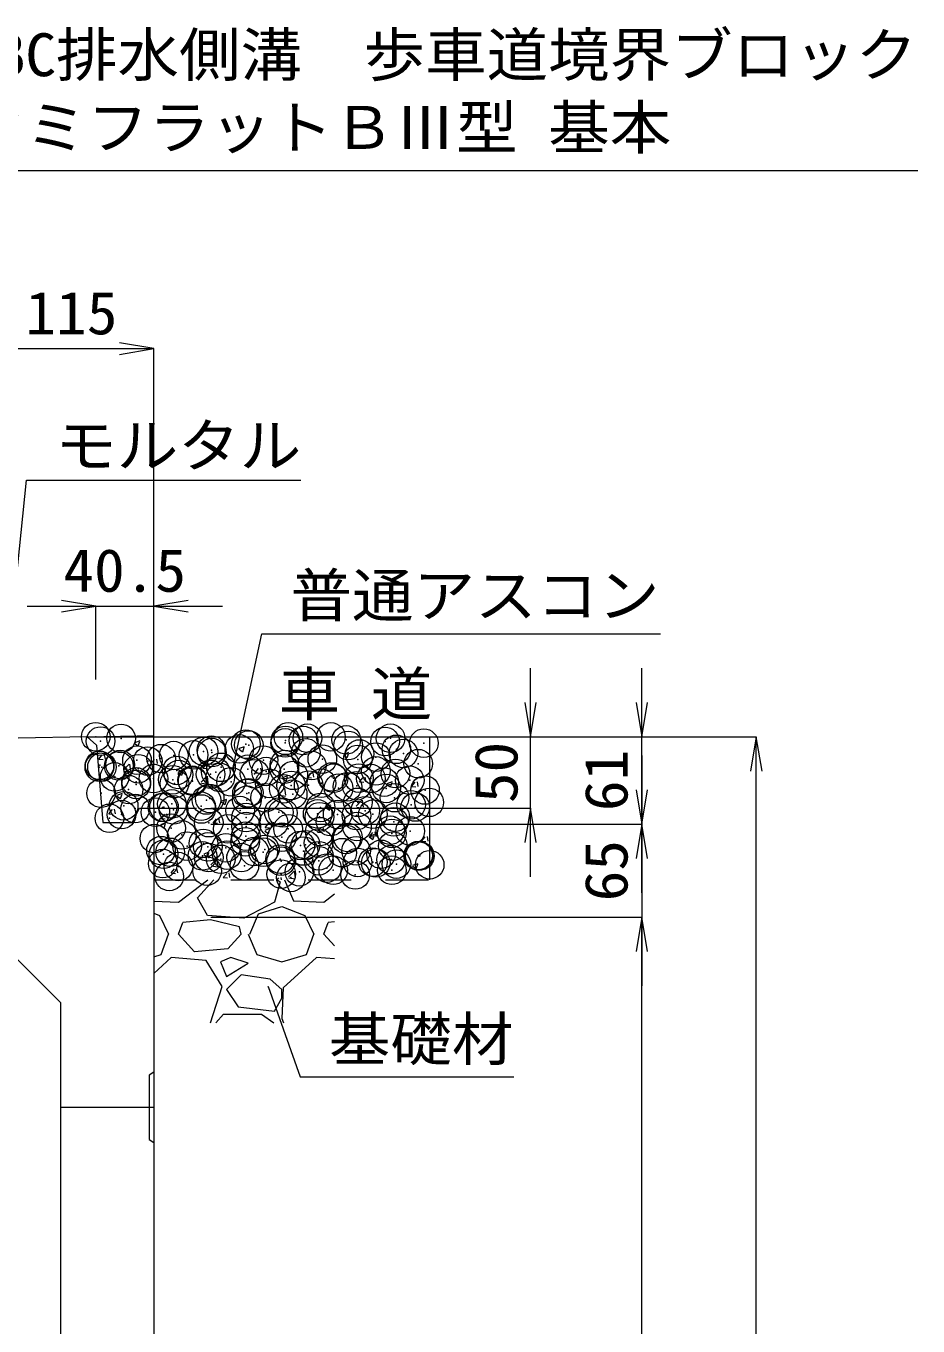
# Model space of a CAD drawing. Units: millimetres at full size. Extents: x 164402 to 209100, y 872507 to 885397.
# Drawn here: x 176402 to 177025, y 876096 to 877005 of the extents above; entities that cross this region are included whole.
import ezdxf
from ezdxf.enums import TextEntityAlignment as Align

# ---------------------------------------------------------------- set-up
doc = ezdxf.new("R2010")
doc.units = ezdxf.units.MM
doc.header["$LTSCALE"] = 40
doc.header["$PDMODE"] = 32
doc.header["$PDSIZE"] = 20
doc.linetypes.add('USER1', pattern=[1.35, 0.75, -0.6])
for name, color, linetype, lineweight in [('0_2', 7, 'Continuous', 13), ('ハッチング', 7, 'Continuous', 5), ('作業エリア', 11, 'Continuous', 13), ('寸法線', 7, 'Continuous', 13), ('本体', 2, 'Continuous', 13), ('補助線', 8, 'Continuous', 13)]:
    doc.layers.add(name, color=color, linetype=linetype, lineweight=lineweight)
doc.styles.add('ＭＳ 明朝', font='')
doc.styles.get('ＭＳ 明朝').set_extended_font_data('MS Mincho')

# ---------------------------------------------------------------- blocks, each defined once
blk = doc.blocks.new('open_arrow')
at = {"color": 0, "linetype": 'Continuous', "lineweight": -2}
blk.add_lwpolyline([(7.5, 1.25), (0, 0), (7.5, -1.25)], dxfattribs=at)

msp = doc.modelspace()

# ---------------------------------------------------------------- linework, layer by layer
at = {"layer": '0_2'}
for p, q in [((176444.74, 876508.36), (176450.75, 876508.48)), ((176450.74, 876508.48), (176720.74, 876508.48))]:
    msp.add_line(p, q, dxfattribs=at)
at = {"layer": '0_2', "linetype": 'USER1', "lineweight": 5}
for p, q in [((176491.24, 876458.48), (176684.24, 876458.48)), ((176491.24, 876408.48), (176684.24, 876408.48))]:
    msp.add_line(p, q, dxfattribs=at)
at = {"layer": 'ハッチング'}
for p, q in [((176682.01, 876508.48), (176684.24, 876508.13)), ((176477.89, 876503.79), (176480.42, 876502.09)), ((176478.18, 876504.44), (176481.74, 876505.8)), ((176480.49, 876502.06), (176481.52, 876505.13)), ((176550.9, 876499.72), (176553.42, 876498.02)), ((176551.19, 876500.37), (176554.74, 876501.73)), ((176553.5, 876497.99), (176554.53, 876501.06)), ((176452.84, 876492.82), (176455.29, 876495.73)), ((176452.84, 876492.8), (176455.88, 876492.54)), ((176457.49, 876492.83), (176456.9, 876496.02)), ((176489.28, 876489.63), (176491.73, 876492.55)), ((176489.28, 876489.61), (176492.32, 876489.35)), ((176493.93, 876489.64), (176493.34, 876492.83)), ((176530.37, 876486.46), (176529.78, 876489.64)), ((176623.9, 876495.66), (176626.43, 876493.95)), ((176624.19, 876496.3), (176627.75, 876497.66)), ((176626.5, 876493.93), (176627.53, 876497)), ((176470.2, 876485.11), (176474.15, 876489.23)), ((176470.52, 876484.43), (176475.04, 876483.73)), ((176475.15, 876484.45), (176474.59, 876489.28)), ((176508.21, 876483.34), (176510.74, 876481.64)), ((176508.5, 876483.98), (176512.06, 876485.35)), ((176510.81, 876481.61), (176511.84, 876484.68)), ((176524.41, 876476.7), (176528.37, 876480.82)), ((176525.72, 876486.44), (176528.17, 876489.36)), ((176525.72, 876486.43), (176528.75, 876486.16)), ((176529.36, 876476.05), (176528.8, 876480.87)), ((176562.15, 876483.24), (176565.19, 876482.97)), ((176562.16, 876483.25), (176564.6, 876486.17)), ((176566.8, 876483.27), (176566.21, 876486.45)), ((176581.51, 876479.91), (176585.07, 876481.28)), ((176583.82, 876477.54), (176584.85, 876480.61)), ((176598.59, 876480.06), (176601.04, 876482.98)), ((176603.24, 876480.08), (176602.65, 876483.27)), ((176524.73, 876476.02), (176529.25, 876475.32)), ((176578.63, 876468.29), (176582.59, 876472.41)), ((176581.22, 876479.27), (176583.75, 876477.57)), ((176583.58, 876467.64), (176583.02, 876472.46)), ((176598.59, 876480.05), (176601.63, 876479.78)), ((176635.03, 876476.88), (176637.48, 876479.79)), ((176635.03, 876476.86), (176638.06, 876476.6)), ((176639.68, 876476.89), (176639.09, 876480.08)), ((176654.23, 876475.2), (176656.75, 876473.5)), ((176654.52, 876475.85), (176658.07, 876477.21)), ((176656.83, 876473.47), (176657.86, 876476.54)), ((176671.46, 876473.67), (176674.5, 876473.41)), ((176671.47, 876473.69), (176673.92, 876476.61)), ((176676.11, 876473.71), (176675.53, 876476.89)), ((176465.53, 876466.96), (176468.06, 876465.25)), ((176465.82, 876467.6), (176469.38, 876468.96)), ((176468.13, 876465.23), (176469.16, 876468.29)), ((176538.54, 876462.89), (176541.06, 876461.18)), ((176538.83, 876463.53), (176542.38, 876464.9)), ((176541.14, 876461.16), (176542.17, 876464.23)), ((176578.95, 876467.61), (176583.47, 876466.91)), ((176632.85, 876459.88), (176636.8, 876464)), ((176637.8, 876459.23), (176637.23, 876464.05)), ((176459.89, 876454.6), (176462.34, 876457.52)), ((176459.89, 876454.59), (176462.93, 876454.32)), ((176464.54, 876454.62), (176463.95, 876457.81)), ((176496.33, 876451.42), (176498.78, 876454.33)), ((176500.98, 876451.43), (176500.39, 876454.62)), ((176611.54, 876458.82), (176612.05, 876458.48)), ((176611.83, 876459.46), (176615.39, 876460.83)), ((176612.05, 876458.48), (176614.07, 876457.11)), ((176614.14, 876457.09), (176614.61, 876458.48)), ((176614.61, 876458.48), (176615.17, 876460.16)), ((176633.16, 876459.2), (176637.68, 876458.5)), ((176495.85, 876446.5), (176498.38, 876444.8)), ((176496.14, 876447.15), (176499.7, 876448.51)), ((176496.33, 876451.4), (176499.37, 876451.14)), ((176498.45, 876444.77), (176499.48, 876447.84)), ((176532.77, 876448.23), (176535.22, 876451.15)), ((176532.77, 876448.21), (176535.8, 876447.95)), ((176537.41, 876448.25), (176536.83, 876451.43)), ((176569.15, 876443.08), (176572.71, 876444.44)), ((176569.2, 876445.04), (176571.65, 876447.96)), ((176569.2, 876445.03), (176572.24, 876444.76)), ((176573.85, 876445.06), (176573.26, 876448.24)), ((176605.64, 876441.85), (176608.09, 876444.77)), ((176610.29, 876441.87), (176609.7, 876445.05)), ((176568.86, 876442.43), (176571.39, 876440.73)), ((176571.46, 876440.7), (176572.49, 876443.77)), ((176605.64, 876441.84), (176608.68, 876441.57)), ((176641.86, 876438.36), (176644.39, 876436.66)), ((176642.08, 876438.66), (176644.53, 876441.58)), ((176642.08, 876438.65), (176645.11, 876438.38)), ((176642.16, 876439.01), (176645.71, 876440.37)), ((176644.47, 876436.64), (176645.5, 876439.7)), ((176646.72, 876438.68), (176646.14, 876441.87)), ((176678.51, 876435.48), (176680.96, 876438.4)), ((176678.51, 876435.46), (176681.55, 876435.2)), ((176683.16, 876435.49), (176682.57, 876438.68)), ((176526.18, 876426.05), (176528.7, 876424.34)), ((176526.47, 876426.69), (176530.02, 876428.06)), ((176528.78, 876424.32), (176529.81, 876427.39)), ((176531.15, 876418.8), (176535.11, 876422.93)), ((176531.47, 876418.13), (176535.99, 876417.42)), ((176536.1, 876418.15), (176535.54, 876422.98)), ((176599.18, 876421.98), (176601.71, 876420.28)), ((176599.47, 876422.62), (176603.03, 876423.99)), ((176601.78, 876420.25), (176602.81, 876423.32)), ((176672.19, 876417.91), (176674.71, 876416.21)), ((176672.48, 876418.56), (176676.04, 876419.92)), ((176674.79, 876416.18), (176675.82, 876419.25)), ((176503.38, 876413.2), (176505.83, 876416.12)), ((176503.38, 876413.19), (176506.41, 876412.92)), ((176508.03, 876413.22), (176507.44, 876416.41)), ((176508.59, 876392.71), (176528.99, 876408.48)), ((176521.8, 876395.76), (176533.24, 876408.48)), ((176539.81, 876410), (176542.85, 876409.74)), ((176539.82, 876410.02), (176542.26, 876412.94)), ((176544.46, 876410.03), (176543.88, 876413.22)), ((176577.48, 876408.48), (176579.71, 876406.93)), ((176577.63, 876408.48), (176578.7, 876409.75)), ((176580.6, 876408.48), (176580.31, 876410.03)), ((176582.64, 876408.48), (176588.85, 876393.72)), ((176585.36, 876410.39), (176589.32, 876414.52)), ((176585.68, 876409.72), (176590.2, 876409.02)), ((176590.31, 876409.74), (176589.75, 876414.57)), ((176579.71, 876406.93), (176575.64, 876392.71)), ((176491.24, 876393.53), (176508.59, 876392.71)), ((176528.91, 876383.56), (176521.8, 876395.76)), ((176575.64, 876392.71), (176554.31, 876381.53)), ((176564.47, 876384.58), (176580.72, 876389.66)), ((176580.72, 876389.66), (176596.98, 876383.56)), ((176588.85, 876393.72), (176610.19, 876392.71)), ((176610.19, 876392.71), (176617.69, 876398.51)), ((176491.24, 876385.12), (176495.38, 876383.56)), ((176495.38, 876383.56), (176501.48, 876370.36)), ((176530.94, 876380.52), (176511.64, 876378.48)), ((176554.31, 876381.53), (176528.91, 876383.56)), ((176551.26, 876375.44), (176530.94, 876380.52)), ((176558.37, 876370.36), (176564.47, 876384.58)), ((176596.98, 876383.56), (176603.08, 876370.36)), ((176508.59, 876370.36), (176511.64, 876378.48)), ((176552.28, 876370.36), (176551.26, 876375.44)), ((176610.19, 876370.36), (176613.24, 876378.48)), ((176617.69, 876378.95), (176613.24, 876378.48)), ((176496.4, 876356.13), (176501.48, 876370.36)), ((176519.76, 876358.16), (176508.59, 876370.36)), ((176552.28, 876370.36), (176543.13, 876360.2)), ((176557.36, 876370.36), (176563.45, 876356.13)), ((176598, 876356.13), (176603.08, 876370.36)), ((176617.69, 876362.17), (176610.19, 876370.36)), ((176491.24, 876354.62), (176496.4, 876356.13)), ((176503.51, 876354.1), (176491.24, 876342.9)), ((176527.89, 876352.07), (176503.51, 876354.1)), ((176543.13, 876360.2), (176519.76, 876358.16)), ((176545.16, 876354.1), (176538.05, 876351.05)), ((176557.36, 876350.04), (176545.16, 876354.1)), ((176563.45, 876356.13), (176580.72, 876351.05)), ((176580.72, 876351.05), (176598, 876356.13)), ((176605.11, 876354.1), (176581.74, 876332.76)), ((176617.69, 876353.05), (176605.11, 876354.1)), ((176539.07, 876333.78), (176527.89, 876352.07)), ((176538.05, 876351.05), (176542.12, 876340.89)), ((176542.12, 876340.89), (176557.36, 876350.04)), ((176552.28, 876341.91), (176542.12, 876331.75)), ((176572.6, 876338.86), (176552.28, 876341.91)), ((176580.72, 876331.75), (176572.6, 876338.86)), ((176530.97, 876308.47), (176539.07, 876333.78)), ((176542.12, 876331.75), (176550.24, 876319.56)), ((176581.74, 876332.76), (176580.72, 876311.43)), ((176580.72, 876325.65), (176580.72, 876331.75)), ((176550.24, 876319.56), (176575.64, 876316.51)), ((176575.64, 876316.51), (176580.72, 876325.65)), ((176534.67, 876308.47), (176540.08, 876314.48)), ((176540.08, 876314.48), (176566.5, 876314.48)), ((176566.5, 876314.48), (176575.18, 876308.47)), ((176580.72, 876311.43), (176581.97, 876308.47))]:
    msp.add_line(p, q, dxfattribs=at)
for p in [(176468.45, 876507.32), (176585.37, 876508.4), (176598.73, 876507.42), (176615.13, 876508.36), (176656.79, 876507.41), (176454.1, 876505.38), (176526.12, 876498.22), (176531.61, 876499.1), (176551.09, 876499.92), (176555.74, 876503.31), (176557.69, 876502.68), (176583.17, 876504.15), (176583.35, 876505.93), (176595.89, 876505.82), (176625.85, 876506.28), (176627.17, 876502.33), (176652.96, 876505.13), (176660.86, 876499.66), (176680.08, 876503.98), (176467.81, 876488.96), (176479.57, 876492.04), (176487.05, 876491.49), (176496.49, 876493.14), (176505.23, 876495.3), (176519.13, 876495.72), (176531.85, 876497.39), (176567.92, 876492.16), (176582.74, 876489.02), (176597.54, 876497.24), (176609.12, 876492.83), (176633.84, 876492.54), (176635.2, 876496.41), (176646.56, 876494.22), (176665.8, 876496.75), (176676.19, 876489.63), (176453.24, 876487.19), (176453.48, 876488.47), (176455.09, 876487.29), (176463.96, 876480.37), (176466.87, 876488.05), (176480.36, 876486.05), (176507.48, 876484.9), (176508.66, 876481.99), (176530.99, 876482.19), (176534.6, 876483.75), (176537.72, 876479.89), (176538.29, 876487.07), (176557.08, 876485.77), (176561.72, 876482.61), (176569.8, 876484.11), (176582.52, 876485.79), (176588.84, 876481.46), (176601.76, 876488.32), (176615.95, 876480.32), (176646.57, 876484.55), (176660.25, 876482.75), (176473.68, 876471.46), (176478.95, 876475.13), (176479.04, 876476.9), (176491.07, 876479.22), (176504.61, 876478.38), (176505.77, 876475.68), (176518.19, 876478.08), (176518.48, 876477.36), (176545.31, 876476.93), (176572.43, 876475.78), (176582.12, 876472.11), (176587.32, 876474.38), (176599.55, 876474.64), (176608.5, 876475.92), (176616.94, 876479.46), (176620.48, 876472.51), (176626.66, 876473.49), (176633.2, 876474.18), (176634.59, 876479.5), (176643.07, 876479.17), (176652.44, 876476.71), (176653.78, 876472.35), (176670.19, 876478.03), (176680.9, 876471.2), (176454.44, 876468.92), (176503.99, 876461.47), (176528.06, 876464.21), (176530.38, 876465.28), (176556.44, 876464.08), (176556.46, 876468.86), (176557.69, 876469.29), (176569.16, 876465.75), (176588.4, 876468.28), (176633.97, 876462.59), (176659.63, 876465.84), (176683.87, 876462.58), (176468.81, 876454.04), (176470.26, 876460.22), (176478.33, 876458.22), (176492.4, 876455.64), (176497.37, 876459.08), (176498.44, 876459.12), (176505.12, 876457.32), (176524.36, 876459.85), (176524.49, 876457.93), (176551.61, 876456.79), (176578.73, 876455.64), (176581.5, 876455.2), (176605.85, 876454.49), (176607.12, 876452.47), (176607.89, 876459.01), (176619.83, 876454.14), (176632.96, 876453.35), (176639.07, 876456.68), (176644.47, 876454.24), (176671.16, 876460.9), (176674.1, 876459.32), (176460.32, 876451.42), (176503.37, 876444.56), (176529.76, 876448.37), (176543.08, 876444.04), (176555.79, 876445.71), (176555.84, 876451.95), (176575.03, 876448.25), (176585.22, 876444.07), (176614.84, 876449.15), (176633.35, 876445.67), (176659.01, 876448.93), (176660.08, 876452.2), (176491.75, 876437.28), (176510.99, 876439.82), (176555.22, 876435.04), (176555.59, 876438.98), (176580.88, 876438.29), (176606.47, 876434.11), (176607.27, 876442.1), (176625.71, 876436.64), (176627.02, 876438), (176656.64, 876443.08), (176657.79, 876440.87), (176670.51, 876442.54), (176496.34, 876428.81), (176498.19, 876426.3), (176502.76, 876427.65), (176514.6, 876431.97), (176525.31, 876425.15), (176525.97, 876433.9), (176529.14, 876431.46), (176541.72, 876430.83), (176542.43, 876425.68), (176561.67, 876428.21), (176567.77, 876427.83), (176568.84, 876429.68), (176593.75, 876432.43), (176595.95, 876428.54), (176597.39, 876432.91), (176606.65, 876425.19), (176623.07, 876427.39), (176632.73, 876428.76), (176650.19, 876426.24), (176658.39, 876432.02), (176676.04, 876425.31), (176676.39, 876425.04), (176677.31, 876425.1), (176497.63, 876419.78), (176508.51, 876417.66), (176529.71, 876424), (176538.14, 876422.74), (176552.43, 876424), (176554.61, 876418.13), (176579.55, 876422.86), (176580.26, 876421.38), (176606.67, 876421.71), (176612.35, 876416.61), (176633.78, 876420.57), (176644.43, 876420.83), (176646.42, 876420.22), (176657.15, 876422.5), (176660.9, 876419.42), (176684.16, 876418.91), (176502.14, 876410.74), (176528.52, 876414.55), (176580.39, 876412.4), (176587.17, 876410.05), (176593.11, 876414.07), (176616.79, 876415.14), (176632.11, 876411.85), (176657.77, 876415.1)]:
    msp.add_point(p, dxfattribs=at)
at = {"layer": '作業エリア'}
msp.add_point((176450.74, 876508.48), dxfattribs=at)
at = {"layer": '寸法線'}
for p, q in [((176376.24, 876779.86), (176491.24, 876779.86)), ((176491.24, 876548.48), (176491.24, 876779.86)), ((176402.74, 876599.85), (176539.24, 876599.85)), ((176450.74, 876548.48), (176450.74, 876599.85)), ((176491.24, 876498.48), (176491.24, 876599.85)), ((176754.65, 876410.48), (176754.65, 876556.48)), ((176832.45, 876399.29), (176832.45, 876556.48)), ((176490.74, 876508.48), (176754.65, 876508.48)), ((176490.74, 876508.48), (176832.45, 876508.48)), ((176490.75, 876508.48), (176912.45, 876508.48)), ((176912.45, 875407.29), (176912.45, 876508.48)), ((176832.45, 876495.29), (176832.45, 876334.29)), ((176531.24, 876458.48), (176754.65, 876458.48)), ((176531.24, 876447.29), (176832.45, 876447.29)), ((176531.24, 876447.29), (176832.45, 876447.29)), ((176531.24, 876382.29), (176832.45, 876382.29)), ((176531.24, 876382.29), (176832.45, 876382.29)), ((176832.45, 875482.29), (176832.45, 876382.29))]:
    msp.add_line(p, q, dxfattribs=at)
at = {"layer": '寸法線', "lineweight": 9}
msp.add_lwpolyline([(176338.63, 876677.28), (176338.63, 876904.51), (177025.48, 876904.51)], dxfattribs=at)
at = {"layer": '寸法線'}
for points in [[(176383.74, 876507.29), (176402.39, 876687.89), (176593.99, 876687.89)], [(176546.29, 876484.97), (176566.82, 876580.48), (176845.5, 876580.48)], [(176571.17, 876333.73), (176593.71, 876270.57), (176742.96, 876270.57)]]:
    msp.add_lwpolyline(points, dxfattribs=at)
at = {"layer": '本体'}
for p, q in [((176444.74, 876508.36), (176396.43, 876507.39)), ((176444.74, 876508.36), (176451.24, 876502.5)), ((176451.24, 876502.5), (176455.74, 876448.48)), ((176476.24, 876448.48), (176481.24, 876458.48)), ((176481.24, 876458.48), (176491.24, 876458.48)), ((176455.74, 876448.48), (176476.24, 876448.48)), ((176366.24, 876382.29), (176426.24, 876322.29)), ((176426.24, 875552.81), (176426.24, 876322.29))]:
    msp.add_line(p, q, dxfattribs=at)
at = {"layer": '本体', "lineweight": 20}
msp.add_line((176491.24, 876458.48), (176491.24, 875417.29), dxfattribs=at)
at = {"layer": '本体', "lineweight": 9}
for p, q in [((176491.24, 876273.79), (176488.04, 876271.79)), ((176488.04, 876271.79), (176488.04, 876226.79)), ((176488.04, 876226.79), (176491.24, 876224.79))]:
    msp.add_line(p, q, dxfattribs=at)
at = {"layer": '補助線'}
for p, q in [((176444.74, 876508.36), (176491.24, 876509.29)), ((176491.24, 876458.48), (176491.24, 876509.29)), ((176684.24, 876408.48), (176684.24, 876508.48)), ((176491.24, 876249.29), (176426.24, 876249.29))]:
    msp.add_line(p, q, dxfattribs=at)

# ---------------------------------------------------------------- block references
at = {"layer": '寸法線'}
for p, xscale, yscale, rotation in [((176491.24, 876779.86), 3.2, 3.2, 180), ((176450.74, 876599.85), 3.2, 3.2, 180), ((176754.65, 876508.48), 3.2, 3.2, 90), ((176832.45, 876508.48), 3.2, 3.2, 90), ((176912.45, 876508.48), 3.2, 3.2, 270), ((176546.29, 876484.97), 0.16, 0.16, 77.9), ((176832.45, 876447.29), 3.2, 3.2, 90), ((176754.65, 876458.48), 3.2, 3.2, 270), ((176832.45, 876447.29), 3.2, 3.2, 270), ((176832.45, 876382.29), 3.2, 3.2, 270), ((176832.45, 876382.29), 3.2, 3.2, 270), ((176571.17, 876333.73), 0.16, 0.16, 289.6)]:
    msp.add_blockref('open_arrow', p, dxfattribs=dict(at, xscale=xscale, yscale=yscale, rotation=rotation))
at = {"layer": '寸法線', "xscale": 3.2, "yscale": 3.2}
msp.add_blockref('open_arrow', (176491.24, 876599.85), dxfattribs=at)

# ---------------------------------------------------------------- texts
at = {"layer": '0_2', "style": 'ＭＳ 明朝', "width": 1.05}
msp.add_text('車 道', height=30.02, dxfattribs=at).set_placement((176578.56, 876514.39), align=Align.BOTTOM_LEFT)
at = {"layer": '寸法線', "style": 'ＭＳ 明朝', "width": 1.05}
for s, p in [('IBC排水側溝\u3000歩車道境界ブロック', (176358.63, 876961.39)), ('セミフラットＢⅢ型 基本', (176358.63, 876910.54))]:
    msp.add_text(s, height=30.02, dxfattribs=at).set_placement(p, align=Align.BOTTOM_LEFT)
for s, p in [('115', (176433.74, 876804.86)), ('40.5', (176470.99, 876624.85))]:
    msp.add_text(s, height=30.02, dxfattribs=at).set_placement(p, align=Align.MIDDLE_CENTER)
for s, p in [('モルタル', (176422.39, 876727.15)), ('普通アスコン', (176586.82, 876622.31)), ('基礎材', (176613.71, 876312.05))]:
    msp.add_text(s, height=30.02, dxfattribs=at).set_placement(p, align=Align.TOP_LEFT)
for s, p in [('50', (176730.53, 876483.48)), ('61', (176807.45, 876477.88)), ('65', (176807.45, 876414.79))]:
    msp.add_text(s, height=30.02, rotation=90, dxfattribs=at).set_placement(p, align=Align.MIDDLE_CENTER)

doc.saveas('drawing.dxf')
